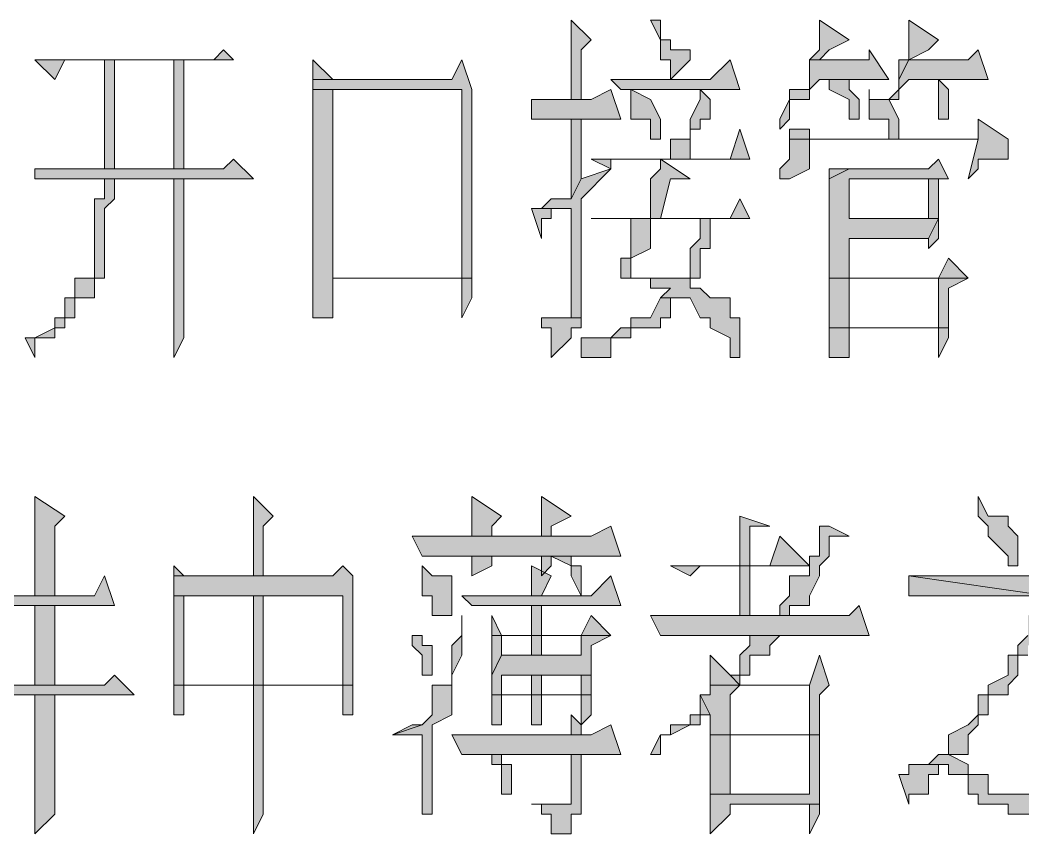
# Model space of a CAD drawing. Header units: millimetres. Extents: x 20 to 821, y 1 to 1134.
# Drawn here: x 710.01 to 728.19, y 598.46 to 613.22 of the extents above; entities that cross this region are included whole.
import ezdxf

# ---------------------------------------------------------------- set-up
doc = ezdxf.new("R2010")
doc.units = ezdxf.units.MM
doc.layers.add('1', color=7, linetype='Continuous')

msp = doc.modelspace()

# ---------------------------------------------------------------- hatches: boundary and pattern name
h = msp.add_hatch(color=0)
h.dxf.hatch_style = 2
h.paths.add_polyline_path([(720, 613.221732), (720, 611.781732), (720.18, 611.781732), (720.18, 612.681732), (720.36, 612.861732)])
h = msp.add_hatch(color=0)
h.dxf.hatch_style = 2
h.paths.add_polyline_path([(721.44, 613.221732), (721.62, 612.861732), (721.62, 612.501732), (721.8, 612.501732), (721.8, 612.141732), (722.16, 612.501732), (722.16, 612.681732), (721.8, 612.681732), (721.8, 612.861732), (721.62, 612.861732), (721.62, 613.221732)])
h = msp.add_hatch(color=0)
h.dxf.hatch_style = 2
h.paths.add_polyline_path([(724.5, 613.221732), (724.5, 612.681732), (724.32, 612.501732), (724.5, 612.501732), (724.68, 612.681732), (725.04, 612.861732)])
h = msp.add_hatch(color=0)
h.dxf.hatch_style = 2
h.paths.add_polyline_path([(726.12, 613.221732), (726.12, 612.501732), (725.94, 612.501732), (725.94, 612.141732), (726.12, 612.501732), (726.48, 612.681732), (726.66, 612.861732)])
h = msp.add_hatch(color=0)
h.dxf.hatch_style = 2
h.paths.add_polyline_path([(713.7, 612.681732), (713.52, 612.501732), (710.28, 612.501732), (710.64, 612.141732), (710.82, 612.501732), (713.88, 612.501732)])
h = msp.add_hatch(color=0)
h.dxf.hatch_style = 2
h.paths.add_polyline_path([(725.4, 612.681732), (725.4, 612.501732), (724.5, 612.501732), (724.32, 612.501732), (724.32, 612.141732), (724.32, 611.961732), (723.96, 611.961732), (723.96, 611.781732), (723.78, 611.421732), (723.78, 611.241732), (723.96, 611.421732), (723.96, 611.781732), (724.32, 611.781732), (724.32, 611.961732), (724.5, 612.141732), (725.76, 612.141732)])
h = msp.add_hatch(color=0)
h.dxf.hatch_style = 2
h.paths.add_polyline_path([(727.38, 612.681732), (727.2, 612.501732), (726.12, 612.501732), (725.94, 612.141732), (725.94, 611.961732), (725.76, 611.781732), (725.94, 611.781732), (725.94, 611.961732), (726.12, 612.141732), (727.56, 612.141732)])
h = msp.add_hatch(color=0)
h.dxf.hatch_style = 2
h.paths.add_polyline_path([(711.54, 612.501732), (711.54, 610.521732), (711.72, 610.521732), (711.72, 612.501732), (712.8, 612.501732)])
h = msp.add_hatch(color=0)
h.dxf.hatch_style = 2
h.paths.add_polyline_path([(712.98, 612.501732), (711.54, 612.501732), (712.8, 612.501732), (712.8, 610.521732), (711.72, 610.521732), (711.54, 610.521732), (712.98, 610.521732)])
h = msp.add_hatch(color=0)
h.dxf.hatch_style = 2
h.paths.add_polyline_path([(718.02, 612.501732), (717.84, 612.141732), (715.32, 612.141732), (715.32, 611.961732), (718.02, 611.961732), (718.02, 608.541732), (715.68, 608.541732), (718.2, 608.541732), (718.2, 611.961732)])
h = msp.add_hatch(color=0)
h.dxf.hatch_style = 2
h.paths.add_polyline_path([(715.32, 612.501732), (715.32, 612.141732), (715.68, 612.141732)])
h = msp.add_hatch(color=0)
h.dxf.hatch_style = 2
h.paths.add_polyline_path([(722.88, 612.501732), (722.52, 612.141732), (720.72, 612.141732), (720.9, 611.961732), (723.06, 611.961732)])
h = msp.add_hatch(color=0)
h.dxf.hatch_style = 2
h.paths.add_polyline_path([(724.68, 612.141732), (724.68, 611.961732), (725.04, 611.781732), (725.04, 611.421732), (725.22, 611.421732), (725.22, 611.781732), (725.04, 611.961732), (725.04, 612.141732)])
h = msp.add_hatch(color=0)
h.dxf.hatch_style = 2
h.paths.add_polyline_path([(726.66, 612.141732), (726.48, 612.141732), (726.66, 612.141732), (726.66, 611.421732), (726.84, 611.421732), (726.84, 611.961732)])
h = msp.add_hatch(color=0)
h.dxf.hatch_style = 2
h.paths.add_polyline_path([(715.32, 611.961732), (715.32, 608.181732), (715.32, 607.821732), (715.68, 607.821732), (715.68, 608.541732), (718.02, 608.541732), (718.2, 608.541732), (715.68, 608.541732), (715.68, 611.961732), (718.02, 611.961732)])
h = msp.add_hatch(color=0)
h.dxf.hatch_style = 2
h.paths.add_polyline_path([(720.72, 611.961732), (720.36, 611.781732), (719.28, 611.781732), (719.28, 611.421732), (720.9, 611.421732)])
h = msp.add_hatch(color=0)
h.dxf.hatch_style = 2
h.paths.add_polyline_path([(721.08, 611.961732), (721.08, 611.421732), (721.44, 611.421732), (721.44, 611.061732), (721.62, 611.061732), (721.62, 611.421732), (721.44, 611.781732)])
h = msp.add_hatch(color=0)
h.dxf.hatch_style = 2
h.paths.add_polyline_path([(722.34, 611.961732), (722.34, 611.781732), (722.16, 611.421732), (722.16, 611.061732), (721.8, 611.061732), (721.8, 610.701732), (722.16, 610.701732), (722.16, 611.241732), (722.34, 611.241732), (722.34, 611.421732), (722.52, 611.421732), (722.52, 611.781732)])
h = msp.add_hatch(color=0)
h.dxf.hatch_style = 2
h.paths.add_polyline_path([(725.4, 611.961732), (725.4, 611.421732), (725.76, 611.421732), (725.76, 611.061732), (725.94, 611.061732), (725.94, 611.421732), (725.76, 611.781732), (725.4, 611.781732)])
h = msp.add_hatch(color=0)
h.dxf.hatch_style = 2
h.paths.add_polyline_path([(720.18, 611.421732), (720, 611.421732), (720, 609.981732), (720.18, 610.341732)])
h = msp.add_hatch(color=0)
h.dxf.hatch_style = 2
h.paths.add_polyline_path([(727.38, 611.421732), (727.38, 611.061732), (725.94, 611.061732), (723.96, 611.061732), (727.38, 611.061732), (727.2, 610.341732), (727.38, 610.521732), (727.38, 610.701732), (727.56, 610.701732), (727.92, 610.701732), (727.92, 611.061732)])
h = msp.add_hatch(color=0)
h.dxf.hatch_style = 2
h.paths.add_polyline_path([(723.06, 611.241732), (722.88, 610.701732), (720.36, 610.701732), (720.72, 610.521732), (720.72, 610.701732), (720.9, 610.701732), (723.24, 610.701732)])
h = msp.add_hatch(color=0)
h.dxf.hatch_style = 2
h.paths.add_polyline_path([(723.96, 611.061732), (724.32, 611.061732), (724.32, 611.241732), (723.96, 611.241732)])
h = msp.add_hatch(color=0)
h.dxf.hatch_style = 2
h.paths.add_polyline_path([(723.96, 611.061732), (723.96, 610.701732), (723.78, 610.521732), (723.78, 610.341732), (723.96, 610.341732), (724.32, 610.521732), (724.32, 611.061732), (727.38, 611.061732)])
h = msp.add_hatch(color=0)
h.dxf.hatch_style = 2
h.paths.add_polyline_path([(713.88, 610.701732), (713.7, 610.521732), (710.28, 610.521732), (710.28, 610.341732), (714.24, 610.341732)])
h = msp.add_hatch(color=0)
h.dxf.hatch_style = 2
h.paths.add_polyline_path([(721.62, 610.701732), (721.62, 610.521732), (721.44, 610.341732), (721.44, 609.621732), (721.62, 609.621732), (721.8, 610.341732), (722.16, 610.341732)])
h = msp.add_hatch(color=0)
h.dxf.hatch_style = 2
h.paths.add_polyline_path([(726.66, 610.701732), (726.48, 610.521732), (725.04, 610.521732), (724.68, 610.341732), (724.68, 608.541732), (726.66, 608.541732), (726.66, 607.641732), (725.04, 607.641732), (724.68, 607.641732), (724.68, 607.461732), (724.68, 607.101732), (725.04, 607.101732), (725.04, 607.641732), (726.66, 607.641732), (726.84, 607.641732), (726.84, 607.821732), (726.84, 608.361732), (727.2, 608.541732), (725.04, 608.541732), (725.04, 609.261732), (726.48, 609.261732), (726.66, 609.621732), (725.04, 609.621732), (725.04, 610.341732), (726.84, 610.341732)])
h = msp.add_hatch(color=0)
h.dxf.hatch_style = 2
h.paths.add_polyline_path([(720.72, 610.521732), (720.18, 610.341732), (720, 609.981732), (719.64, 609.981732), (719.46, 609.801732), (720, 609.801732), (720, 608.181732), (720, 607.821732), (720.18, 607.821732), (720.18, 609.981732)])
h = msp.add_hatch(color=0)
h.dxf.hatch_style = 2
h.paths.add_polyline_path([(724.68, 610.521732), (724.68, 610.341732), (725.04, 610.521732)])
h = msp.add_hatch(color=0)
h.dxf.hatch_style = 2
h.paths.add_polyline_path([(711.54, 610.341732), (711.54, 609.981732), (711.36, 609.981732), (711.36, 608.541732), (711, 608.541732), (711, 608.181732), (710.82, 608.181732), (710.82, 607.821732), (710.64, 607.821732), (710.64, 607.641732), (710.28, 607.461732), (710.1, 607.461732), (710.28, 607.101732), (710.28, 607.461732), (710.64, 607.461732), (710.64, 607.641732), (710.82, 607.641732), (710.82, 607.821732), (711, 607.821732), (711, 608.181732), (711.36, 608.181732), (711.36, 608.541732), (711.54, 608.541732), (711.54, 609.801732), (711.72, 609.981732), (711.72, 610.341732), (712.8, 610.341732)])
h = msp.add_hatch(color=0)
h.dxf.hatch_style = 2
h.paths.add_polyline_path([(712.98, 610.341732), (711.54, 610.341732), (712.8, 610.341732), (712.8, 607.101732), (712.98, 607.461732)])
h = msp.add_hatch(color=0)
h.dxf.hatch_style = 2
h.paths.add_polyline_path([(726.84, 610.341732), (726.48, 610.341732), (726.48, 609.621732), (725.04, 609.621732), (726.66, 609.621732), (726.66, 610.341732)])
h = msp.add_hatch(color=0)
h.dxf.hatch_style = 2
h.paths.add_polyline_path([(723.06, 609.981732), (722.88, 609.621732), (720.36, 609.621732), (720.72, 609.621732), (723.24, 609.621732)])
h = msp.add_hatch(color=0)
h.dxf.hatch_style = 2
h.paths.add_polyline_path([(719.46, 609.801732), (719.28, 609.801732), (719.46, 609.261732), (719.46, 609.621732), (719.64, 609.621732), (719.64, 609.801732), (720, 609.801732)])
h = msp.add_hatch(color=0)
h.dxf.hatch_style = 2
h.paths.add_polyline_path([(721.08, 609.621732), (721.08, 608.901732), (720.9, 608.901732), (720.9, 608.541732), (721.08, 608.541732), (721.44, 608.541732), (721.44, 608.361732), (721.8, 608.361732), (721.62, 608.181732), (722.16, 608.181732), (722.34, 607.821732), (722.52, 607.821732), (722.52, 607.641732), (722.88, 607.461732), (722.88, 607.101732), (723.06, 607.101732), (723.06, 607.821732), (722.88, 607.821732), (722.88, 608.181732), (722.52, 608.181732), (722.34, 608.361732), (722.16, 608.361732), (722.16, 608.541732), (721.08, 608.541732), (721.08, 608.901732), (721.44, 609.081732), (721.44, 609.621732), (721.62, 609.621732), (722.34, 609.621732)])
h = msp.add_hatch(color=0)
h.dxf.hatch_style = 2
h.paths.add_polyline_path([(722.52, 609.621732), (721.08, 609.621732), (722.34, 609.621732), (722.34, 609.261732), (722.16, 609.081732), (722.16, 608.541732), (721.8, 608.541732), (722.34, 608.541732), (722.34, 608.901732), (722.34, 609.081732), (722.52, 609.081732)])
h = msp.add_hatch(color=0)
h.dxf.hatch_style = 2
h.paths.add_polyline_path([(726.66, 609.621732), (726.48, 609.261732), (726.48, 609.081732), (726.66, 609.261732)])
h = msp.add_hatch(color=0)
h.dxf.hatch_style = 2
h.paths.add_polyline_path([(726.84, 608.901732), (726.66, 608.541732), (725.04, 608.541732), (727.2, 608.541732)])
h = msp.add_hatch(color=0)
h.dxf.hatch_style = 2
h.paths.add_polyline_path([(718.2, 608.541732), (718.02, 608.541732), (718.02, 607.821732), (718.2, 608.181732)])
h = msp.add_hatch(color=0)
h.dxf.hatch_style = 2
h.paths.add_polyline_path([(724.68, 608.541732), (724.68, 607.641732), (725.04, 607.641732), (725.04, 608.541732), (726.66, 608.541732)])
h = msp.add_hatch(color=0)
h.dxf.hatch_style = 2
h.paths.add_polyline_path([(721.62, 608.181732), (721.44, 607.821732), (721.08, 607.821732), (721.08, 607.641732), (720.9, 607.641732), (720.72, 607.461732), (720.18, 607.461732), (720.18, 607.101732), (720.72, 607.101732), (720.72, 607.461732), (720.9, 607.461732), (721.08, 607.461732), (721.08, 607.641732), (721.62, 607.641732), (721.62, 607.821732), (721.8, 607.821732), (721.8, 608.181732), (722.16, 608.181732)])
h = msp.add_hatch(color=0)
h.dxf.hatch_style = 2
h.paths.add_polyline_path([(719.46, 607.821732), (719.46, 607.641732), (719.64, 607.641732), (719.64, 607.101732), (720, 607.461732), (720, 607.641732), (720.18, 607.641732), (720.18, 607.821732), (720, 607.821732)])
h = msp.add_hatch(color=0)
h.dxf.hatch_style = 2
h.paths.add_polyline_path([(726.84, 607.641732), (726.66, 607.641732), (726.66, 607.101732), (726.84, 607.461732)])
h = msp.add_hatch(color=0)
h.dxf.hatch_style = 2
h.paths.add_polyline_path([(710.28, 604.581732), (710.28, 602.781732), (710.64, 602.781732), (710.64, 604.041732), (710.82, 604.221732)])
h = msp.add_hatch(color=0)
h.dxf.hatch_style = 2
h.paths.add_polyline_path([(714.24, 604.581732), (714.24, 603.141732), (712.98, 603.141732), (714.42, 603.141732), (714.42, 604.041732), (714.6, 604.221732)])
h = msp.add_hatch(color=0)
h.dxf.hatch_style = 2
h.paths.add_polyline_path([(718.2, 604.581732), (718.2, 603.861732), (718.56, 603.861732), (718.56, 604.041732), (718.74, 604.221732)])
h = msp.add_hatch(color=0)
h.dxf.hatch_style = 2
h.paths.add_polyline_path([(719.46, 604.581732), (719.46, 603.861732), (718.56, 603.861732), (718.2, 603.861732), (719.64, 603.861732), (719.64, 604.041732), (720, 604.221732)])
h = msp.add_hatch(color=0)
h.dxf.hatch_style = 2
h.paths.add_polyline_path([(727.38, 604.581732), (727.38, 604.221732), (727.56, 604.041732), (727.56, 603.861732), (727.92, 603.501732), (727.92, 603.321732), (728.1, 603.321732), (728.1, 603.861732), (727.92, 604.041732), (727.92, 604.221732), (727.56, 604.221732)])
h = msp.add_hatch(color=0)
h.dxf.hatch_style = 2
h.paths.add_polyline_path([(723.06, 604.221732), (723.06, 603.321732), (723.24, 603.321732), (723.24, 604.041732), (723.6, 604.041732)])
h = msp.add_hatch(color=0)
h.dxf.hatch_style = 2
h.paths.add_polyline_path([(720.72, 604.041732), (720.36, 603.861732), (717.12, 603.861732), (717.3, 603.501732), (720.9, 603.501732)])
h = msp.add_hatch(color=0)
h.dxf.hatch_style = 2
h.paths.add_polyline_path([(724.68, 604.041732), (724.5, 604.041732), (724.5, 603.861732), (724.5, 603.501732), (724.32, 603.501732), (724.32, 603.141732), (723.96, 603.141732), (723.96, 602.781732), (723.78, 602.601732), (723.78, 602.421732), (723.6, 602.421732), (723.06, 602.421732), (723.96, 602.421732), (723.96, 602.601732), (724.32, 602.601732), (724.32, 602.781732), (724.5, 603.141732), (724.5, 603.321732), (724.68, 603.501732), (724.68, 603.861732), (725.04, 603.861732)])
h = msp.add_hatch(color=0)
h.dxf.hatch_style = 2
h.paths.add_polyline_path([(723.78, 603.861732), (723.6, 603.321732), (721.8, 603.321732), (722.16, 603.141732), (722.34, 603.321732), (724.32, 603.321732)])
h = msp.add_hatch(color=0)
h.dxf.hatch_style = 2
h.paths.add_polyline_path([(718.56, 603.501732), (718.2, 603.501732), (718.2, 603.321732), (718.2, 603.141732), (718.56, 603.321732)])
h = msp.add_hatch(color=0)
h.dxf.hatch_style = 2
h.paths.add_polyline_path([(719.64, 603.501732), (719.46, 603.501732), (719.46, 603.141732), (719.64, 603.321732)])
h = msp.add_hatch(color=0)
h.dxf.hatch_style = 2
h.paths.add_polyline_path([(720, 603.501732), (719.64, 603.501732), (720, 603.321732), (720, 603.141732), (720.18, 602.781732), (720.18, 603.321732), (720, 603.321732)])
h = msp.add_hatch(color=0)
h.dxf.hatch_style = 2
h.paths.add_polyline_path([(712.8, 603.321732), (712.8, 603.141732), (714.42, 603.141732), (712.98, 603.141732)])
h = msp.add_hatch(color=0)
h.dxf.hatch_style = 2
h.paths.add_polyline_path([(715.86, 603.321732), (715.68, 603.141732), (712.8, 603.141732), (712.8, 602.781732), (715.86, 602.781732), (715.86, 601.161732), (714.42, 601.161732), (716.04, 601.161732), (716.04, 603.141732)])
h = msp.add_hatch(color=0)
h.dxf.hatch_style = 2
h.paths.add_polyline_path([(717.3, 603.321732), (717.3, 602.781732), (717.48, 602.781732), (717.48, 602.421732), (717.84, 602.421732), (717.84, 603.141732), (717.48, 603.141732)])
h = msp.add_hatch(color=0)
h.dxf.hatch_style = 2
h.paths.add_polyline_path([(719.28, 603.321732), (719.28, 602.781732), (719.46, 602.781732), (719.64, 603.141732)])
h = msp.add_hatch(color=0)
h.dxf.hatch_style = 2
h.paths.add_polyline_path([(723.06, 602.421732), (723.24, 602.421732), (723.24, 603.321732), (723.06, 603.321732)])
h = msp.add_hatch(color=0)
h.dxf.hatch_style = 2
h.paths.add_polyline_path([(728.82, 603.321732), (728.64, 603.141732), (726.12, 603.141732), (728.64, 602.781732), (728.64, 602.601732), (728.28, 602.421732), (728.28, 602.061732), (728.1, 601.881732), (728.1, 601.701732), (727.92, 601.701732), (727.92, 601.341732), (727.56, 601.161732), (727.56, 600.981732), (727.38, 600.981732), (727.38, 600.621732), (727.2, 600.441732), (726.84, 600.261732), (726.84, 599.901732), (726.66, 599.901732), (726.48, 599.721732), (726.84, 599.721732), (726.84, 599.541732), (727.2, 599.541732), (727.2, 599.181732), (727.38, 599.181732), (727.38, 599.001732), (727.92, 599.001732), (727.92, 598.821732), (729.54, 598.821732), (729.72, 599.001732), (729.72, 599.181732), (728.64, 599.181732), (727.56, 599.181732), (727.56, 599.541732), (727.2, 599.541732), (727.2, 599.721732), (726.84, 599.901732), (727.2, 599.901732), (727.2, 600.261732), (727.38, 600.441732), (727.38, 600.621732), (727.56, 600.621732), (727.56, 600.981732), (727.92, 600.981732), (727.92, 601.161732), (728.1, 601.341732), (728.1, 601.701732), (728.28, 601.701732), (728.28, 601.881732), (728.64, 601.881732), (728.64, 602.061732), (728.82, 602.421732), (728.82, 602.601732), (729, 602.601732), (729, 602.781732), (729.36, 602.781732)])
h = msp.add_hatch(color=0)
h.dxf.hatch_style = 2
h.paths.add_polyline_path([(711.54, 603.141732), (711.36, 602.781732), (709.56, 602.781732), (709.38, 602.601732), (709.38, 601.881732), (709.2, 601.881732), (709.2, 601.341732), (709.38, 601.701732), (709.38, 602.061732), (709.56, 602.061732), (709.56, 602.421732), (709.56, 602.601732), (711.72, 602.601732)])
h = msp.add_hatch(color=0)
h.dxf.hatch_style = 2
h.paths.add_polyline_path([(720.72, 603.141732), (720.36, 602.781732), (718.02, 602.781732), (718.2, 602.601732), (720.9, 602.601732)])
h = msp.add_hatch(color=0)
h.dxf.hatch_style = 2
h.paths.add_polyline_path([(726.12, 603.141732), (726.12, 602.781732), (726.48, 602.781732), (728.64, 602.781732)])
h = msp.add_hatch(color=0)
h.dxf.hatch_style = 2
h.paths.add_polyline_path([(712.8, 602.781732), (712.8, 601.161732), (715.86, 601.161732), (715.86, 600.621732), (716.04, 600.621732), (716.04, 601.161732), (714.42, 601.161732), (712.98, 601.161732), (712.98, 602.781732), (714.24, 602.781732)])
h = msp.add_hatch(color=0)
h.dxf.hatch_style = 2
h.paths.add_polyline_path([(714.24, 602.781732), (714.24, 601.161732), (712.98, 601.161732), (714.42, 601.161732), (714.42, 602.781732), (715.86, 602.781732)])
h = msp.add_hatch(color=0)
h.dxf.hatch_style = 2
h.paths.add_polyline_path([(710.28, 601.161732), (710.64, 601.161732), (710.64, 602.601732), (710.28, 602.601732)])
h = msp.add_hatch(color=0)
h.dxf.hatch_style = 2
h.paths.add_polyline_path([(719.28, 602.061732), (719.46, 602.061732), (719.46, 602.601732), (719.28, 602.601732)])
h = msp.add_hatch(color=0)
h.dxf.hatch_style = 2
h.paths.add_polyline_path([(725.22, 602.601732), (725.04, 602.421732), (721.44, 602.421732), (721.62, 602.061732), (725.4, 602.061732)])
h = msp.add_hatch(color=0)
h.dxf.hatch_style = 2
h.paths.add_polyline_path([(718.02, 602.421732), (718.02, 602.061732), (717.84, 601.881732), (717.84, 601.161732), (717.48, 601.161732), (717.48, 600.621732), (717.3, 600.441732), (716.76, 600.261732), (717.3, 600.261732), (717.3, 599.901732), (717.3, 598.821732), (717.48, 598.821732), (717.48, 600.441732), (717.84, 600.621732), (717.84, 601.341732), (718.02, 601.701732)])
h = msp.add_hatch(color=0)
h.dxf.hatch_style = 2
h.paths.add_polyline_path([(718.56, 602.421732), (718.56, 602.061732), (718.74, 602.061732)])
h = msp.add_hatch(color=0)
h.dxf.hatch_style = 2
h.paths.add_polyline_path([(720.36, 602.421732), (720.18, 602.061732), (718.56, 602.061732), (718.56, 601.881732), (718.56, 601.341732), (718.74, 601.701732), (718.74, 602.061732), (719.28, 602.061732), (720.72, 602.061732)])
h = msp.add_hatch(color=0)
h.dxf.hatch_style = 2
h.paths.add_polyline_path([(717.12, 602.061732), (717.12, 601.881732), (717.3, 601.701732), (717.3, 601.341732), (717.48, 601.341732), (717.48, 601.881732), (717.3, 601.881732), (717.3, 602.061732)])
h = msp.add_hatch(color=0)
h.dxf.hatch_style = 2
h.paths.add_polyline_path([(720.72, 602.061732), (720.18, 602.061732), (720.18, 601.701732), (718.74, 601.701732), (718.56, 601.341732), (718.56, 600.981732), (718.74, 600.981732), (718.74, 601.341732), (719.28, 601.341732), (720.36, 601.341732), (720.36, 601.701732), (720.36, 601.881732)])
h = msp.add_hatch(color=0)
h.dxf.hatch_style = 2
h.paths.add_polyline_path([(719.28, 601.701732), (719.46, 601.701732), (719.46, 602.061732), (719.28, 602.061732)])
h = msp.add_hatch(color=0)
h.dxf.hatch_style = 2
h.paths.add_polyline_path([(723.78, 602.061732), (723.24, 602.061732), (723.24, 601.881732), (723.06, 601.701732), (723.06, 601.341732), (722.88, 601.341732), (723.06, 601.161732), (723.06, 601.341732), (723.24, 601.341732), (723.24, 601.701732), (723.6, 601.701732), (723.6, 601.881732)])
h = msp.add_hatch(color=0)
h.dxf.hatch_style = 2
h.paths.add_polyline_path([(722.52, 601.701732), (722.52, 601.161732), (723.06, 601.161732), (722.88, 601.341732)])
h = msp.add_hatch(color=0)
h.dxf.hatch_style = 2
h.paths.add_polyline_path([(724.5, 601.701732), (724.32, 601.161732), (722.52, 601.161732), (724.32, 601.161732), (724.32, 600.261732), (722.88, 600.261732), (724.5, 600.261732), (724.5, 600.441732), (724.5, 600.981732), (724.68, 601.161732)])
h = msp.add_hatch(color=0)
h.dxf.hatch_style = 2
h.paths.add_polyline_path([(711.72, 601.341732), (711.54, 601.161732), (709.2, 601.161732), (709.2, 600.981732), (712.08, 600.981732)])
h = msp.add_hatch(color=0)
h.dxf.hatch_style = 2
h.paths.add_polyline_path([(720.36, 601.341732), (719.28, 601.341732), (720.18, 601.341732), (720.18, 600.981732), (719.46, 600.981732), (718.56, 600.981732), (718.56, 600.621732), (718.56, 600.441732), (718.74, 600.441732), (718.74, 600.981732), (719.28, 600.981732), (720.36, 600.981732), (720.36, 601.161732)])
h = msp.add_hatch(color=0)
h.dxf.hatch_style = 2
h.paths.add_polyline_path([(719.28, 601.341732), (719.28, 600.981732), (719.46, 600.981732), (719.46, 601.341732), (720.18, 601.341732)])
h = msp.add_hatch(color=0)
h.dxf.hatch_style = 2
h.paths.add_polyline_path([(712.8, 601.161732), (712.8, 600.621732), (712.98, 600.621732), (712.98, 601.161732), (714.24, 601.161732), (715.86, 601.161732)])
h = msp.add_hatch(color=0)
h.dxf.hatch_style = 2
h.paths.add_polyline_path([(714.42, 601.161732), (714.24, 601.161732), (714.24, 600.981732), (714.24, 598.461732), (714.42, 598.821732), (714.42, 599.001732), (714.42, 599.181732)])
h = msp.add_hatch(color=0)
h.dxf.hatch_style = 2
h.paths.add_polyline_path([(722.52, 601.161732), (722.52, 600.981732), (722.34, 600.981732), (722.52, 600.621732), (722.52, 600.261732), (724.32, 600.261732), (724.32, 599.181732), (722.88, 599.181732), (722.52, 599.181732), (722.52, 599.001732), (722.52, 598.461732), (722.88, 598.821732), (722.88, 599.001732), (724.32, 599.001732), (724.5, 599.001732), (724.5, 599.181732), (724.5, 599.541732), (724.5, 600.261732), (722.88, 600.261732), (722.88, 600.981732), (723.06, 601.161732), (724.32, 601.161732)])
h = msp.add_hatch(color=0)
h.dxf.hatch_style = 2
h.paths.add_polyline_path([(710.64, 600.981732), (710.28, 600.981732), (710.28, 600.621732), (710.28, 598.461732), (710.64, 598.821732), (710.64, 599.001732)])
h = msp.add_hatch(color=0)
h.dxf.hatch_style = 2
h.paths.add_polyline_path([(719.28, 600.441732), (719.46, 600.441732), (719.46, 600.981732), (719.28, 600.981732)])
h = msp.add_hatch(color=0)
h.dxf.hatch_style = 2
h.paths.add_polyline_path([(720.36, 600.981732), (720.18, 600.981732), (720.18, 600.441732), (720.36, 600.621732)])
h = msp.add_hatch(color=0)
h.dxf.hatch_style = 2
h.paths.add_polyline_path([(722.34, 600.981732), (722.34, 600.621732), (722.16, 600.621732), (722.16, 600.441732), (721.8, 600.441732), (721.8, 600.261732), (721.62, 600.261732), (721.44, 599.901732), (721.62, 599.901732), (721.62, 600.261732), (721.8, 600.261732), (722.16, 600.441732), (722.34, 600.441732), (722.34, 600.621732), (722.52, 600.621732)])
h = msp.add_hatch(color=0)
h.dxf.hatch_style = 2
h.paths.add_polyline_path([(720, 600.621732), (720, 600.261732), (720.18, 600.261732), (720.18, 600.441732)])
h = msp.add_hatch(color=0)
h.dxf.hatch_style = 2
h.paths.add_polyline_path([(717.12, 600.441732), (716.76, 600.261732), (717.3, 600.441732)])
h = msp.add_hatch(color=0)
h.dxf.hatch_style = 2
h.paths.add_polyline_path([(720.72, 600.441732), (720.36, 600.261732), (717.84, 600.261732), (718.02, 599.901732), (720.9, 599.901732)])
h = msp.add_hatch(color=0)
h.dxf.hatch_style = 2
h.paths.add_polyline_path([(722.52, 600.261732), (722.52, 599.181732), (722.88, 599.181732), (722.88, 600.261732), (724.32, 600.261732)])
h = msp.add_hatch(color=0)
h.dxf.hatch_style = 2
h.paths.add_polyline_path([(718.56, 599.901732), (718.56, 599.721732), (718.74, 599.721732), (718.74, 599.181732), (718.92, 599.181732), (718.92, 599.721732), (718.74, 599.721732), (718.74, 599.901732)])
h = msp.add_hatch(color=0)
h.dxf.hatch_style = 2
h.paths.add_polyline_path([(720.18, 599.901732), (720, 599.901732), (720, 599.181732), (720, 599.001732), (719.64, 599.001732), (719.28, 599.001732), (719.46, 599.001732), (719.46, 598.821732), (719.64, 598.821732), (719.64, 598.461732), (720, 598.461732), (720, 598.821732), (720.18, 598.821732)])
h = msp.add_hatch(color=0)
h.dxf.hatch_style = 2
h.paths.add_polyline_path([(726.48, 599.721732), (726.12, 599.721732), (726.12, 599.541732), (725.94, 599.541732), (726.12, 599.001732), (726.12, 599.181732), (726.48, 599.181732), (726.48, 599.541732), (726.66, 599.541732), (726.66, 599.721732), (726.84, 599.721732)])
h = msp.add_hatch(color=0)
h.dxf.hatch_style = 2
h.paths.add_polyline_path([(719.28, 599.001732), (719.64, 599.001732), (719.46, 599.001732)])
h = msp.add_hatch(color=0)
h.dxf.hatch_style = 2
h.paths.add_polyline_path([(724.5, 599.001732), (724.32, 599.001732), (724.32, 598.461732), (724.5, 598.821732)])

# ---------------------------------------------------------------- linework, layer by layer
at = {"layer": '1', "color": 0, "lineweight": 5}
for points in [[(720, 613.221732), (720, 611.781732), (720.18, 611.781732), (720.18, 612.681732), (720.36, 612.861732), (720, 613.221732)], [(721.44, 613.221732), (721.62, 612.861732), (721.62, 612.501732), (721.8, 612.501732), (721.8, 612.141732), (722.16, 612.501732), (722.16, 612.681732), (721.8, 612.681732), (721.8, 612.861732), (721.62, 612.861732), (721.62, 613.221732), (721.44, 613.221732)], [(724.5, 613.221732), (724.5, 612.681732), (724.32, 612.501732), (724.5, 612.501732), (724.68, 612.681732), (725.04, 612.861732), (724.5, 613.221732)], [(726.12, 613.221732), (726.12, 612.501732), (725.94, 612.501732), (725.94, 612.141732), (726.12, 612.501732), (726.48, 612.681732), (726.66, 612.861732), (726.12, 613.221732)], [(713.7, 612.681732), (713.52, 612.501732), (710.28, 612.501732), (710.64, 612.141732), (710.82, 612.501732), (713.88, 612.501732), (713.7, 612.681732)], [(725.4, 612.681732), (725.4, 612.501732), (724.5, 612.501732), (724.32, 612.501732), (724.32, 612.141732), (724.32, 611.961732), (723.96, 611.961732), (723.96, 611.781732), (723.78, 611.421732), (723.78, 611.241732), (723.96, 611.421732), (723.96, 611.781732), (724.32, 611.781732), (724.32, 611.961732), (724.5, 612.141732), (725.76, 612.141732), (725.4, 612.681732)], [(727.38, 612.681732), (727.2, 612.501732), (726.12, 612.501732), (725.94, 612.141732), (725.94, 611.961732), (725.76, 611.781732), (725.94, 611.781732), (725.94, 611.961732), (726.12, 612.141732), (727.56, 612.141732), (727.38, 612.681732)], [(711.54, 612.501732), (711.54, 610.521732), (711.72, 610.521732), (711.72, 612.501732), (712.8, 612.501732), (711.54, 612.501732)], [(712.98, 612.501732), (711.54, 612.501732), (712.8, 612.501732), (712.8, 610.521732), (711.72, 610.521732), (711.54, 610.521732), (712.98, 610.521732), (712.98, 612.501732)], [(718.02, 612.501732), (717.84, 612.141732), (715.32, 612.141732), (715.32, 611.961732), (718.02, 611.961732), (718.02, 608.541732), (715.68, 608.541732), (718.2, 608.541732), (718.2, 611.961732), (718.02, 612.501732)], [(715.32, 612.501732), (715.32, 612.141732), (715.68, 612.141732), (715.32, 612.501732)], [(722.88, 612.501732), (722.52, 612.141732), (720.72, 612.141732), (720.9, 611.961732), (723.06, 611.961732), (722.88, 612.501732)], [(724.68, 612.141732), (724.68, 611.961732), (725.04, 611.781732), (725.04, 611.421732), (725.22, 611.421732), (725.22, 611.781732), (725.04, 611.961732), (725.04, 612.141732), (724.68, 612.141732)], [(726.66, 612.141732), (726.48, 612.141732), (726.66, 612.141732), (726.66, 611.421732), (726.84, 611.421732), (726.84, 611.961732), (726.66, 612.141732)], [(715.32, 611.961732), (715.32, 608.181732), (715.32, 608.181732), (715.32, 607.821732), (715.68, 607.821732), (715.68, 608.541732), (718.02, 608.541732), (718.2, 608.541732), (715.68, 608.541732), (715.68, 611.961732), (718.02, 611.961732), (715.32, 611.961732)], [(720.72, 611.961732), (720.36, 611.781732), (719.28, 611.781732), (719.28, 611.421732), (720.9, 611.421732), (720.72, 611.961732)], [(721.08, 611.961732), (721.08, 611.421732), (721.44, 611.421732), (721.44, 611.061732), (721.62, 611.061732), (721.62, 611.421732), (721.44, 611.781732), (721.08, 611.961732)], [(722.34, 611.961732), (722.34, 611.781732), (722.16, 611.421732), (722.16, 611.061732), (721.8, 611.061732), (721.8, 610.701732), (722.16, 610.701732), (722.16, 611.241732), (722.34, 611.241732), (722.34, 611.421732), (722.52, 611.421732), (722.52, 611.781732), (722.34, 611.961732)], [(725.4, 611.961732), (725.4, 611.421732), (725.76, 611.421732), (725.76, 611.061732), (725.94, 611.061732), (725.94, 611.421732), (725.76, 611.781732), (725.4, 611.781732), (725.4, 611.961732)], [(720.18, 611.421732), (720, 611.421732), (720, 609.981732), (720.18, 610.341732), (720.18, 611.421732)], [(727.38, 611.421732), (727.38, 611.061732), (725.94, 611.061732), (723.96, 611.061732), (727.38, 611.061732), (727.2, 610.341732), (727.38, 610.521732), (727.38, 610.701732), (727.56, 610.701732), (727.92, 610.701732), (727.92, 611.061732), (727.38, 611.421732)], [(723.06, 611.241732), (722.88, 610.701732), (720.36, 610.701732), (720.72, 610.521732), (720.72, 610.701732), (720.9, 610.701732), (723.24, 610.701732), (723.06, 611.241732)], [(723.96, 611.061732), (724.32, 611.061732), (724.32, 611.241732), (723.96, 611.241732), (723.96, 611.061732)], [(723.96, 611.061732), (723.96, 610.701732), (723.78, 610.521732), (723.78, 610.341732), (723.96, 610.341732), (724.32, 610.521732), (724.32, 611.061732), (727.38, 611.061732), (723.96, 611.061732)], [(713.88, 610.701732), (713.7, 610.521732), (710.28, 610.521732), (710.28, 610.341732), (714.24, 610.341732), (713.88, 610.701732)], [(721.62, 610.701732), (721.62, 610.521732), (721.44, 610.341732), (721.44, 609.621732), (721.62, 609.621732), (721.8, 610.341732), (722.16, 610.341732), (721.62, 610.701732)], [(726.66, 610.701732), (726.48, 610.521732), (725.04, 610.521732), (724.68, 610.341732), (724.68, 608.541732), (726.66, 608.541732), (726.66, 607.641732), (725.04, 607.641732), (724.68, 607.641732), (724.68, 607.461732), (724.68, 607.101732), (725.04, 607.101732), (725.04, 607.641732), (726.66, 607.641732), (726.84, 607.641732), (726.84, 607.821732), (726.84, 608.361732), (727.2, 608.541732), (725.04, 608.541732), (725.04, 609.261732), (726.48, 609.261732), (726.66, 609.621732), (725.04, 609.621732), (725.04, 610.341732), (726.84, 610.341732), (726.66, 610.701732)], [(720.72, 610.521732), (720.18, 610.341732), (720, 609.981732), (719.64, 609.981732), (719.46, 609.801732), (720, 609.801732), (720, 608.181732), (720, 607.821732), (720.18, 607.821732), (720.18, 609.981732), (720.72, 610.521732)], [(724.68, 610.521732), (724.68, 610.341732), (725.04, 610.521732), (724.68, 610.521732)], [(711.54, 610.341732), (711.54, 609.981732), (711.36, 609.981732), (711.36, 608.541732), (711, 608.541732), (711, 608.181732), (710.82, 608.181732), (710.82, 607.821732), (710.64, 607.821732), (710.64, 607.641732), (710.28, 607.461732), (710.28, 607.461732), (710.1, 607.461732), (710.28, 607.101732), (710.28, 607.461732), (710.64, 607.461732), (710.64, 607.641732), (710.82, 607.641732), (710.82, 607.821732), (711, 607.821732), (711, 608.181732), (711.36, 608.181732), (711.36, 608.541732), (711.54, 608.541732), (711.54, 609.801732), (711.72, 609.981732), (711.72, 610.341732), (712.8, 610.341732), (711.54, 610.341732)], [(712.98, 610.341732), (711.54, 610.341732), (712.8, 610.341732), (712.8, 607.101732), (712.98, 607.461732), (712.98, 610.341732)], [(726.84, 610.341732), (726.48, 610.341732), (726.48, 609.621732), (725.04, 609.621732), (726.66, 609.621732), (726.66, 610.341732), (726.84, 610.341732)], [(723.06, 609.981732), (722.88, 609.621732), (720.36, 609.621732), (720.72, 609.621732), (723.24, 609.621732), (723.06, 609.981732)], [(719.46, 609.801732), (719.28, 609.801732), (719.46, 609.261732), (719.46, 609.621732), (719.64, 609.621732), (719.64, 609.801732), (720, 609.801732), (719.46, 609.801732)], [(721.08, 609.621732), (721.08, 608.901732), (720.9, 608.901732), (720.9, 608.541732), (721.08, 608.541732), (721.44, 608.541732), (721.44, 608.361732), (721.8, 608.361732), (721.62, 608.181732), (722.16, 608.181732), (722.34, 607.821732), (722.52, 607.821732), (722.52, 607.641732), (722.88, 607.461732), (722.88, 607.101732), (723.06, 607.101732), (723.06, 607.821732), (722.88, 607.821732), (722.88, 608.181732), (722.52, 608.181732), (722.34, 608.361732), (722.16, 608.361732), (722.16, 608.541732), (721.08, 608.541732), (721.08, 608.901732), (721.44, 609.081732), (721.44, 609.621732), (721.62, 609.621732), (722.34, 609.621732), (721.08, 609.621732)], [(722.52, 609.621732), (721.08, 609.621732), (722.34, 609.621732), (722.34, 609.261732), (722.16, 609.081732), (722.16, 608.541732), (721.8, 608.541732), (722.34, 608.541732), (722.34, 608.901732), (722.34, 609.081732), (722.52, 609.081732), (722.52, 609.621732)], [(726.66, 609.621732), (726.48, 609.261732), (726.48, 609.081732), (726.66, 609.261732), (726.66, 609.621732)], [(726.84, 608.901732), (726.66, 608.541732), (725.04, 608.541732), (727.2, 608.541732), (726.84, 608.901732)], [(718.2, 608.541732), (718.02, 608.541732), (718.02, 607.821732), (718.2, 608.181732), (718.2, 608.541732)], [(724.68, 608.541732), (724.68, 607.641732), (725.04, 607.641732), (725.04, 608.541732), (726.66, 608.541732), (724.68, 608.541732)], [(721.62, 608.181732), (721.44, 607.821732), (721.08, 607.821732), (721.08, 607.641732), (720.9, 607.641732), (720.72, 607.461732), (720.18, 607.461732), (720.18, 607.101732), (720.72, 607.101732), (720.72, 607.461732), (720.9, 607.461732), (720.9, 607.461732), (721.08, 607.461732), (721.08, 607.641732), (721.62, 607.641732), (721.62, 607.821732), (721.8, 607.821732), (721.8, 608.181732), (722.16, 608.181732), (721.62, 608.181732)], [(719.46, 607.821732), (719.46, 607.641732), (719.64, 607.641732), (719.64, 607.101732), (720, 607.461732), (720, 607.641732), (720.18, 607.641732), (720.18, 607.821732), (720, 607.821732), (719.46, 607.821732)], [(726.84, 607.641732), (726.66, 607.641732), (726.66, 607.101732), (726.84, 607.461732), (726.84, 607.641732)], [(710.28, 604.581732), (710.28, 602.781732), (710.64, 602.781732), (710.64, 604.041732), (710.82, 604.221732), (710.28, 604.581732)], [(714.24, 604.581732), (714.24, 603.141732), (712.98, 603.141732), (714.42, 603.141732), (714.42, 604.041732), (714.6, 604.221732), (714.24, 604.581732)], [(718.2, 604.581732), (718.2, 603.861732), (718.56, 603.861732), (718.56, 604.041732), (718.74, 604.221732), (718.2, 604.581732)], [(719.46, 604.581732), (719.46, 603.861732), (718.56, 603.861732), (718.2, 603.861732), (719.64, 603.861732), (719.64, 604.041732), (720, 604.221732), (719.46, 604.581732)], [(727.38, 604.581732), (727.38, 604.221732), (727.56, 604.041732), (727.56, 603.861732), (727.92, 603.501732), (727.92, 603.321732), (728.1, 603.321732), (728.1, 603.861732), (727.92, 604.041732), (727.92, 604.221732), (727.56, 604.221732), (727.38, 604.581732)], [(723.06, 604.221732), (723.06, 603.321732), (723.24, 603.321732), (723.24, 604.041732), (723.6, 604.041732), (723.06, 604.221732)], [(720.72, 604.041732), (720.36, 603.861732), (717.12, 603.861732), (717.3, 603.501732), (720.9, 603.501732), (720.72, 604.041732)], [(724.68, 604.041732), (724.5, 604.041732), (724.5, 603.861732), (724.5, 603.501732), (724.32, 603.501732), (724.32, 603.141732), (723.96, 603.141732), (723.96, 602.781732), (723.78, 602.601732), (723.78, 602.421732), (723.6, 602.421732), (723.06, 602.421732), (723.96, 602.421732), (723.96, 602.601732), (724.32, 602.601732), (724.32, 602.781732), (724.32, 602.781732), (724.5, 603.141732), (724.5, 603.321732), (724.68, 603.501732), (724.68, 603.861732), (725.04, 603.861732), (724.68, 604.041732)], [(723.78, 603.861732), (723.6, 603.321732), (721.8, 603.321732), (722.16, 603.141732), (722.34, 603.321732), (724.32, 603.321732), (723.78, 603.861732)], [(718.56, 603.501732), (718.2, 603.501732), (718.2, 603.321732), (718.2, 603.141732), (718.56, 603.321732), (718.56, 603.501732)], [(719.64, 603.501732), (719.46, 603.501732), (719.46, 603.141732), (719.64, 603.321732), (719.64, 603.501732)], [(720, 603.501732), (719.64, 603.501732), (720, 603.321732), (720, 603.141732), (720.18, 602.781732), (720.18, 603.321732), (720, 603.321732), (720, 603.501732)], [(712.8, 603.321732), (712.8, 603.141732), (714.42, 603.141732), (712.98, 603.141732), (712.8, 603.321732)], [(715.86, 603.321732), (715.68, 603.141732), (712.8, 603.141732), (712.8, 602.781732), (715.86, 602.781732), (715.86, 601.161732), (714.42, 601.161732), (716.04, 601.161732), (716.04, 603.141732), (715.86, 603.321732)], [(717.3, 603.321732), (717.3, 602.781732), (717.48, 602.781732), (717.48, 602.421732), (717.84, 602.421732), (717.84, 603.141732), (717.48, 603.141732), (717.3, 603.321732)], [(719.28, 603.321732), (719.28, 602.781732), (719.46, 602.781732), (719.64, 603.141732), (719.28, 603.321732)], [(723.06, 602.421732), (723.24, 602.421732), (723.24, 603.321732), (723.06, 603.321732), (723.06, 602.421732)], [(711.54, 603.141732), (711.36, 602.781732), (709.56, 602.781732), (709.38, 602.601732), (709.38, 601.881732), (709.2, 601.881732), (709.2, 601.341732), (709.38, 601.701732), (709.38, 602.061732), (709.56, 602.061732), (709.56, 602.421732), (709.56, 602.601732), (711.72, 602.601732), (711.54, 603.141732)], [(720.72, 603.141732), (720.36, 602.781732), (718.02, 602.781732), (718.2, 602.601732), (720.9, 602.601732), (720.72, 603.141732)], [(726.12, 603.141732), (726.12, 602.781732), (726.48, 602.781732), (728.64, 602.781732), (726.12, 603.141732)], [(728.64, 603.141732), (726.12, 603.141732), (728.64, 602.781732)], [(712.8, 602.781732), (712.8, 601.161732), (715.86, 601.161732), (715.86, 600.621732), (716.04, 600.621732), (716.04, 601.161732), (714.42, 601.161732), (712.98, 601.161732), (712.98, 602.781732), (714.24, 602.781732), (712.8, 602.781732)], [(714.24, 602.781732), (714.24, 601.161732), (712.98, 601.161732), (714.42, 601.161732), (714.42, 602.781732), (715.86, 602.781732), (714.24, 602.781732)], [(710.28, 601.161732), (710.64, 601.161732), (710.64, 602.601732), (710.28, 602.601732), (710.28, 601.161732)], [(719.28, 602.061732), (719.46, 602.061732), (719.46, 602.601732), (719.28, 602.601732), (719.28, 602.061732)], [(725.22, 602.601732), (725.04, 602.421732), (721.44, 602.421732), (721.62, 602.061732), (725.4, 602.061732), (725.22, 602.601732)], [(718.02, 602.421732), (718.02, 602.061732), (717.84, 601.881732), (717.84, 601.161732), (717.48, 601.161732), (717.48, 600.621732), (717.3, 600.441732), (716.76, 600.261732), (717.3, 600.261732), (717.3, 599.901732), (717.3, 599.901732), (717.3, 598.821732), (717.48, 598.821732), (717.48, 600.441732), (717.84, 600.621732), (717.84, 601.341732), (718.02, 601.701732), (718.02, 602.421732)], [(718.56, 602.421732), (718.56, 602.061732), (718.74, 602.061732), (718.56, 602.421732)], [(720.36, 602.421732), (720.18, 602.061732), (718.56, 602.061732), (718.56, 601.881732), (718.56, 601.341732), (718.74, 601.701732), (718.74, 602.061732), (719.28, 602.061732), (720.72, 602.061732), (720.36, 602.421732)], [(717.12, 602.061732), (717.12, 601.881732), (717.3, 601.701732), (717.3, 601.341732), (717.48, 601.341732), (717.48, 601.881732), (717.3, 601.881732), (717.3, 602.061732), (717.12, 602.061732)], [(720.72, 602.061732), (720.18, 602.061732), (720.18, 601.701732), (718.74, 601.701732), (718.56, 601.341732), (718.56, 600.981732), (718.74, 600.981732), (718.74, 601.341732), (719.28, 601.341732), (720.36, 601.341732), (720.36, 601.701732), (720.36, 601.881732), (720.72, 602.061732)], [(719.28, 601.701732), (719.46, 601.701732), (719.46, 602.061732), (719.28, 602.061732), (719.28, 601.701732)], [(723.78, 602.061732), (723.24, 602.061732), (723.24, 601.881732), (723.06, 601.701732), (723.06, 601.341732), (722.88, 601.341732), (723.06, 601.161732), (723.06, 601.341732), (723.24, 601.341732), (723.24, 601.701732), (723.6, 601.701732), (723.6, 601.881732), (723.78, 602.061732)], [(728.28, 602.061732), (728.1, 601.881732), (728.1, 601.701732), (727.92, 601.701732), (727.92, 601.341732), (727.56, 601.161732), (727.56, 600.981732), (727.38, 600.981732), (727.38, 600.621732), (727.2, 600.441732), (727.2, 600.441732), (726.84, 600.261732), (726.84, 599.901732), (726.66, 599.901732), (726.48, 599.721732), (726.84, 599.721732), (726.84, 599.541732), (727.2, 599.541732), (727.2, 599.181732), (727.38, 599.181732), (727.38, 599.001732), (727.92, 599.001732), (727.92, 598.821732), (729.54, 598.821732)], [(722.52, 601.701732), (722.52, 601.161732), (723.06, 601.161732), (722.88, 601.341732), (722.52, 601.701732)], [(724.5, 601.701732), (724.32, 601.161732), (722.52, 601.161732), (724.32, 601.161732), (724.32, 600.261732), (722.88, 600.261732), (724.5, 600.261732), (724.5, 600.441732), (724.5, 600.981732), (724.68, 601.161732), (724.5, 601.701732)], [(728.64, 599.181732), (727.56, 599.181732), (727.56, 599.541732), (727.2, 599.541732), (727.2, 599.721732), (726.84, 599.901732), (727.2, 599.901732), (727.2, 600.261732), (727.38, 600.441732), (727.38, 600.621732), (727.56, 600.621732), (727.56, 600.981732), (727.92, 600.981732), (727.92, 601.161732), (728.1, 601.341732), (728.1, 601.701732), (728.28, 601.701732)], [(711.72, 601.341732), (711.54, 601.161732), (709.2, 601.161732), (709.2, 600.981732), (712.08, 600.981732), (711.72, 601.341732)], [(720.36, 601.341732), (719.28, 601.341732), (720.18, 601.341732), (720.18, 600.981732), (719.46, 600.981732), (718.56, 600.981732), (718.56, 600.621732), (718.56, 600.441732), (718.74, 600.441732), (718.74, 600.981732), (719.28, 600.981732), (720.36, 600.981732), (720.36, 601.161732), (720.36, 601.341732)], [(719.28, 601.341732), (719.28, 600.981732), (719.46, 600.981732), (719.46, 601.341732), (720.18, 601.341732), (719.28, 601.341732)], [(712.8, 601.161732), (712.8, 600.621732), (712.98, 600.621732), (712.98, 601.161732), (714.24, 601.161732), (715.86, 601.161732), (712.8, 601.161732)], [(714.42, 601.161732), (714.24, 601.161732), (714.24, 600.981732), (714.24, 598.461732), (714.42, 598.821732), (714.42, 599.001732), (714.42, 599.181732), (714.42, 601.161732)], [(722.52, 601.161732), (722.52, 600.981732), (722.34, 600.981732), (722.52, 600.621732), (722.52, 600.261732), (724.32, 600.261732), (724.32, 599.181732), (722.88, 599.181732), (722.52, 599.181732), (722.52, 599.001732), (722.52, 598.461732), (722.88, 598.821732), (722.88, 599.001732), (724.32, 599.001732), (724.5, 599.001732), (724.5, 599.181732), (724.5, 599.541732), (724.5, 599.541732), (724.5, 600.261732), (722.88, 600.261732), (722.88, 600.981732), (723.06, 601.161732), (724.32, 601.161732), (722.52, 601.161732)], [(710.64, 600.981732), (710.28, 600.981732), (710.28, 600.621732), (710.28, 598.461732), (710.64, 598.821732), (710.64, 599.001732), (710.64, 599.001732), (710.64, 600.981732)], [(719.28, 600.441732), (719.46, 600.441732), (719.46, 600.981732), (719.28, 600.981732), (719.28, 600.441732)], [(720.36, 600.981732), (720.18, 600.981732), (720.18, 600.441732), (720.36, 600.621732), (720.36, 600.981732)], [(722.34, 600.981732), (722.34, 600.621732), (722.16, 600.621732), (722.16, 600.441732), (721.8, 600.441732), (721.8, 600.261732), (721.62, 600.261732), (721.44, 599.901732), (721.62, 599.901732), (721.62, 600.261732), (721.8, 600.261732), (722.16, 600.441732), (722.34, 600.441732), (722.34, 600.621732), (722.52, 600.621732), (722.34, 600.981732)], [(720, 600.621732), (720, 600.261732), (720.18, 600.261732), (720.18, 600.441732), (720, 600.621732)], [(717.12, 600.441732), (716.76, 600.261732), (717.3, 600.441732), (717.12, 600.441732)], [(720.72, 600.441732), (720.36, 600.261732), (717.84, 600.261732), (718.02, 599.901732), (720.9, 599.901732), (720.72, 600.441732)], [(722.52, 600.261732), (722.52, 599.181732), (722.88, 599.181732), (722.88, 600.261732), (724.32, 600.261732), (722.52, 600.261732)], [(718.56, 599.901732), (718.56, 599.721732), (718.74, 599.721732), (718.74, 599.181732), (718.92, 599.181732), (718.92, 599.721732), (718.74, 599.721732), (718.74, 599.901732), (718.56, 599.901732)], [(720.18, 599.901732), (720, 599.901732), (720, 599.181732), (720, 599.001732), (719.64, 599.001732), (719.28, 599.001732), (719.46, 599.001732), (719.46, 598.821732), (719.64, 598.821732), (719.64, 598.461732), (720, 598.461732), (720, 598.821732), (720.18, 598.821732), (720.18, 599.901732)], [(726.48, 599.721732), (726.12, 599.721732), (726.12, 599.541732), (725.94, 599.541732), (726.12, 599.001732), (726.12, 599.181732), (726.48, 599.181732), (726.48, 599.541732), (726.66, 599.541732), (726.66, 599.721732), (726.84, 599.721732), (726.48, 599.721732)], [(719.28, 599.001732), (719.64, 599.001732), (719.46, 599.001732), (719.28, 599.001732)], [(724.5, 599.001732), (724.32, 599.001732), (724.32, 598.461732), (724.5, 598.821732), (724.5, 599.001732)]]:
    msp.add_lwpolyline(points, dxfattribs=at)

doc.saveas('drawing.dxf')
